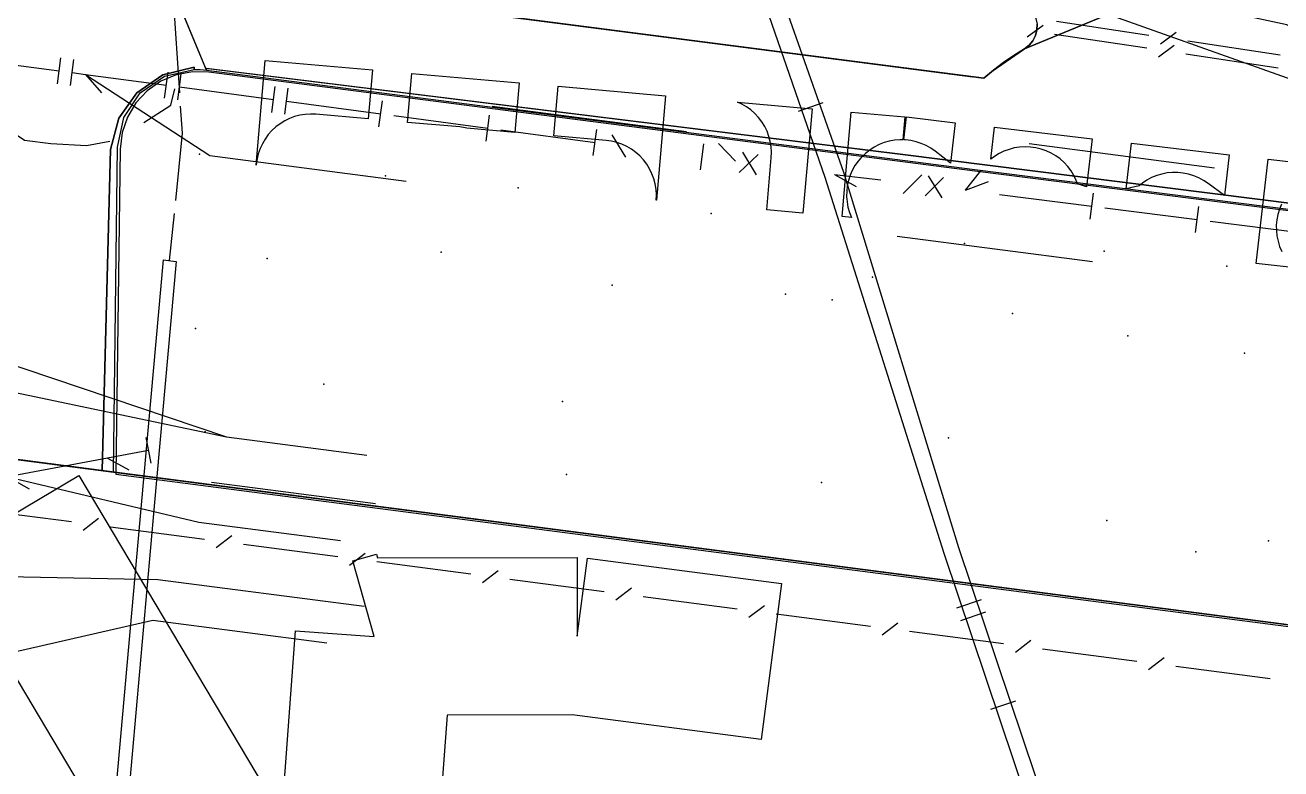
# Model space of a CAD drawing. Header units: metres. Extents: x 8858 to 9287, y -8974 to -8722.
# Drawn here: x 8928.94 to 8976.82, y -8826.78 to -8798.43 of the extents above; entities that cross this region are included whole.
import ezdxf

# ---------------------------------------------------------------- set-up
doc = ezdxf.new("R2010")
doc.units = ezdxf.units.M
for name, color, linetype in [('BUSH', 7, 'Continuous'), ('CURB', 7, 'Continuous'), ('ELECTR_CABLE', 7, 'Continuous'), ('ELECTR_CABLE_COMM', 7, 'Continuous'), ('GAS', 7, 'Continuous'), ('GRASS', 7, 'Continuous'), ('GROUND', 7, 'Continuous'), ('ROAD', 7, 'Continuous'), ('SEWER', 7, 'Continuous'), ('SIDEWALK_PATH', 7, 'Continuous'), ('TREE', 7, 'Continuous')]:
    doc.layers.add(name, color=color, linetype=linetype)

msp = doc.modelspace()

# ---------------------------------------------------------------- linework, layer by layer
at = {"layer": 'BUSH'}
for p in [(8938.162, -8807.334), (8974.754, -8807.618), (8951.317, -8808.339), (8935.805, -8813.94), (8964.148, -8814.165), (8949.587, -8815.563), (8973.571, -8818.514)]:
    msp.add_point(p, dxfattribs=at)
at = {"layer": 'CURB'}
for points in [[(8934.305, -8796.419), (8965.061, -8800.401)], [(8970.219, -8798.019), (8982.14, -8802.249)], [(8965.813, -8800.191), (8967.044, -8799.334)], [(8935.852, -8800.149), (8965.049, -8803.929), (8981.936, -8806.054), (9033.525, -8812.805), (9051.776, -8815.06), (9103.435, -8821.781), (9121.184, -8824.006), (9142.073, -8826.706)], [(8932.305, -8815.47), (8932.467, -8803.085)], [(8928.311, -8814.952), (8932.305, -8815.47)], [(8932.305, -8815.47), (8989.827, -8822.941), (9019.841, -8831.084), (9136.731, -8846.071)]]:
    msp.add_lwpolyline(points, dxfattribs=at)
at = {"layer": 'ELECTR_CABLE'}
for points in [[(8934.836, -8801.018), (8934.595, -8797.413)], [(8933.468, -8802.146), (8934.491, -8801.481), (8934.642, -8800.867)], [(8934.68, -8805.115), (8934.938, -8802.548), (8934.869, -8801.517)], [(8928.559, -8802.58), (8928.915, -8802.812), (8929.923, -8802.946), (8931.276, -8803.021), (8932.17, -8802.861)], [(8977.142, -8807.665), (8975.878, -8807.518), (8976.341, -8803.545), (8980.074, -8803.98)], [(8976.841, -8805.263), (8976.763, -8805.454), (8976.704, -8805.651), (8976.665, -8805.854), (8976.646, -8806.059), (8976.648, -8806.265), (8976.669, -8806.47), (8976.71, -8806.672), (8976.771, -8806.869), (8976.851, -8807.059)], [(8934.45, -8807.41), (8934.63, -8805.612)], [(8934.202, -8807.38), (8933.368, -8816.719)], [(8934.698, -8807.44), (8933.866, -8816.764)], [(8934.202, -8807.38), (8934.698, -8807.44)], [(8924.423, -8810.021), (8936.615, -8814.126)], [(8922.987, -8811.272), (8936.615, -8814.126)], [(8936.615, -8814.126), (8941.965, -8814.823)], [(8933.368, -8816.719), (8931.397, -8838.803)], [(8933.866, -8816.764), (8931.897, -8838.833)], [(8924.395, -8819.377), (8933.998, -8819.56)], [(8933.998, -8819.56), (8941.87, -8820.586)]]:
    msp.add_lwpolyline(points, dxfattribs=at)
for points in [[(8942.022, -8802.007), (8940.03, -8801.832), (8939.824, -8801.824), (8939.619, -8801.836), (8939.415, -8801.868), (8939.216, -8801.92), (8939.022, -8801.992), (8938.837, -8802.082), (8938.661, -8802.189), (8938.497, -8802.314), (8938.346, -8802.454), (8938.209, -8802.608), (8938.088, -8802.775), (8937.984, -8802.953), (8937.898, -8803.14), (8937.83, -8803.335), (8937.782, -8803.535), (8937.754, -8803.739), (8937.753, -8803.766), (8937.744, -8803.765), (8938.095, -8799.78), (8942.187, -8800.141)], [(8947.773, -8800.633), (8947.607, -8802.52), (8945.787, -8802.36), (8945.713, -8802.342), (8945.509, -8802.314), (8943.516, -8802.139), (8943.681, -8800.272)], [(8953.008, -8805.109), (8953, -8805.108), (8953.001, -8805.104), (8953.008, -8804.898), (8952.996, -8804.692), (8952.964, -8804.488), (8952.912, -8804.289), (8952.84, -8804.096), (8952.75, -8803.91), (8952.643, -8803.735), (8952.518, -8803.57), (8952.378, -8803.419), (8952.224, -8803.282), (8952.057, -8803.161), (8951.879, -8803.057), (8951.692, -8802.971), (8951.497, -8802.904), (8951.297, -8802.856), (8951.093, -8802.827), (8949.101, -8802.652), (8949.267, -8800.764), (8953.359, -8801.125)], [(8958.593, -8805.601), (8957.214, -8805.479), (8957.389, -8803.487), (8957.397, -8803.281), (8957.385, -8803.076), (8957.352, -8802.872), (8957.3, -8802.673), (8957.229, -8802.479), (8957.139, -8802.294), (8957.031, -8802.118), (8956.906, -8801.954), (8956.766, -8801.803), (8956.612, -8801.666), (8956.445, -8801.545), (8956.268, -8801.441), (8956.106, -8801.366), (8958.944, -8801.617)], [(8960.088, -8805.733), (8960.439, -8801.748), (8962.484, -8801.928), (8962.407, -8802.806), (8962.297, -8802.804), (8962.091, -8802.82), (8961.888, -8802.857), (8961.69, -8802.913), (8961.498, -8802.988), (8961.314, -8803.081), (8961.141, -8803.193), (8960.979, -8803.32), (8960.831, -8803.463), (8960.697, -8803.62), (8960.579, -8803.789), (8960.479, -8803.969), (8960.396, -8804.158), (8960.333, -8804.354), (8960.288, -8804.555), (8960.264, -8804.76), (8960.26, -8804.966), (8960.277, -8805.171), (8960.313, -8805.374), (8960.369, -8805.573), (8960.444, -8805.764)], [(8964.227, -8803.692), (8963.642, -8803.24), (8963.473, -8803.123), (8963.293, -8803.022), (8963.105, -8802.94), (8962.909, -8802.876), (8962.707, -8802.832), (8962.503, -8802.808), (8962.439, -8802.807), (8962.541, -8801.934), (8964.407, -8802.152)], [(8969.414, -8804.598), (8969.064, -8804.476), (8969.017, -8804.349), (8968.927, -8804.163), (8968.819, -8803.987), (8968.695, -8803.823), (8968.555, -8803.672), (8968.401, -8803.535), (8968.234, -8803.414), (8968.056, -8803.31), (8967.869, -8803.223), (8967.674, -8803.156), (8967.474, -8803.108), (8967.27, -8803.08), (8967.064, -8803.071), (8966.858, -8803.084), (8966.655, -8803.116), (8966.455, -8803.168), (8966.262, -8803.239), (8966.077, -8803.329), (8965.901, -8803.437), (8965.756, -8803.536), (8965.897, -8802.326), (8969.629, -8802.761)], [(8974.851, -8803.371), (8974.669, -8804.933), (8974.042, -8804.465), (8973.871, -8804.35), (8973.689, -8804.252), (8973.499, -8804.172), (8973.302, -8804.112), (8973.1, -8804.071), (8972.895, -8804.05), (8972.689, -8804.05), (8972.484, -8804.069), (8972.281, -8804.109), (8972.084, -8804.168), (8971.893, -8804.246), (8971.711, -8804.343), (8971.54, -8804.457), (8971.421, -8804.553), (8970.915, -8804.679), (8971.119, -8802.935)]]:
    msp.add_lwpolyline(points, close=True, dxfattribs=at)
at = {"layer": 'ELECTR_CABLE_COMM'}
for points in [[(8967.15, -8798.882), (8967.754, -8798.437)], [(8968.268, -8798.277), (8971.787, -8798.809)], [(8968.193, -8798.772), (8971.712, -8799.304)], [(8972.227, -8799.144), (8972.83, -8798.699)], [(8973.27, -8799.033), (8976.788, -8799.565)], [(8972.152, -8799.638), (8972.755, -8799.193)], [(8973.195, -8799.528), (8976.714, -8800.06)], [(8933.546, -8814.153), (8933.732, -8815.135)], [(8933.639, -8814.644), (8928.28, -8815.656)], [(8932.079, -8814.939), (8932.9, -8815.384)], [(8928.28, -8815.656), (8929.098, -8816.106)], [(8928.28, -8815.656), (8935.565, -8817.376)], [(8936.041, -8815.85), (8942.293, -8816.664)], [(8930.702, -8817.373), (8927.112, -8816.903)], [(8931.743, -8817.242), (8931.149, -8817.699)], [(8935.781, -8818.037), (8932.19, -8817.568)], [(8935.565, -8817.376), (8940.97, -8818.081)], [(8936.821, -8817.906), (8936.227, -8818.363)], [(8940.859, -8818.701), (8937.268, -8818.232)], [(8941.899, -8818.57), (8941.305, -8819.027)], [(8945.937, -8819.365), (8942.346, -8818.896)], [(8946.977, -8819.234), (8946.383, -8819.691)], [(8951.015, -8820.03), (8947.424, -8819.56)], [(8952.056, -8819.898), (8951.461, -8820.355)], [(8956.093, -8820.694), (8952.502, -8820.224)], [(8957.134, -8820.563), (8956.539, -8821.019)], [(8961.171, -8821.358), (8957.58, -8820.888)], [(8927.468, -8822.568), (8933.806, -8821.12)], [(8933.806, -8821.12), (8940.444, -8821.985)], [(8962.212, -8821.227), (8961.617, -8821.683)], [(8966.249, -8822.022), (8962.658, -8821.552)], [(8967.29, -8821.891), (8966.695, -8822.348)], [(8971.327, -8822.686), (8967.736, -8822.216)], [(8972.368, -8822.555), (8971.774, -8823.012)], [(8976.405, -8823.35), (8972.814, -8822.881)]]:
    msp.add_lwpolyline(points, dxfattribs=at)
at = {"layer": 'GAS'}
for points in [[(8960.159, -8804.052), (8951.444, -8779.335)], [(8950.874, -8779.523), (8959.43, -8804.226)], [(8926.65, -8799.7), (8930.24, -8800.178)], [(8930.174, -8800.674), (8930.307, -8799.683)], [(8930.67, -8800.74), (8930.802, -8799.749)], [(8930.736, -8800.244), (8931.239, -8800.312), (8934.326, -8800.724)], [(8931.239, -8800.312), (8931.856, -8801.013)], [(8931.239, -8800.312), (8935.978, -8803.407)], [(8934.26, -8801.219), (8934.393, -8800.228)], [(8934.756, -8801.286), (8934.888, -8800.294)], [(8934.822, -8800.79), (8938.412, -8801.269)], [(8938.346, -8801.765), (8938.478, -8800.774)], [(8938.842, -8801.831), (8938.974, -8800.84)], [(8938.908, -8801.336), (8942.498, -8801.815)], [(8942.432, -8802.311), (8942.564, -8801.319)], [(8958.43, -8801.714), (8959.374, -8801.383)], [(8942.994, -8801.881), (8946.584, -8802.36)], [(8946.518, -8802.856), (8946.65, -8801.865)], [(8954.154, -8802.499), (8946.741, -8801.533)], [(8947.08, -8802.427), (8950.67, -8802.906)], [(8950.604, -8803.402), (8950.736, -8802.41)], [(8951.312, -8802.614), (8951.831, -8803.47)], [(8954.69, -8803.947), (8954.822, -8802.956)], [(8956.021, -8803.621), (8955.378, -8802.943)], [(8956.892, -8803.358), (8956.171, -8804.051)], [(8956.297, -8803.28), (8956.816, -8804.136)], [(8967.227, -8802.947), (8974.295, -8803.868)], [(8935.978, -8803.407), (8943.468, -8804.383)], [(8959.43, -8804.226), (8963.969, -8818.555)], [(8959.805, -8804.127), (8960.621, -8804.581)], [(8959.805, -8804.127), (8961.568, -8804.336)], [(8964.537, -8818.363), (8960.159, -8804.052)], [(8963.125, -8804.142), (8962.415, -8804.847)], [(8963.962, -8804.242), (8963.252, -8804.946)], [(8963.366, -8804.173), (8963.898, -8805.021)], [(8964.798, -8804.72), (8965.378, -8803.987)], [(8964.798, -8804.72), (8965.673, -8804.391)], [(8966.087, -8804.884), (8969.61, -8805.332)], [(8969.547, -8805.828), (8969.673, -8804.836)], [(8970.106, -8805.396), (8973.629, -8805.844)], [(8973.565, -8806.34), (8973.692, -8805.348)], [(8974.125, -8805.907), (8977.648, -8806.356)], [(8962.185, -8806.473), (8969.64, -8807.444)], [(8963.969, -8818.555), (8975.155, -8851.836)], [(8975.749, -8851.689), (8964.537, -8818.363)], [(8964.461, -8820.648), (8965.409, -8820.329)], [(8964.621, -8821.122), (8965.569, -8820.803)], [(8965.76, -8824.512), (8966.708, -8824.193)]]:
    msp.add_lwpolyline(points, dxfattribs=at)
at = {"layer": 'GRASS'}
for points in [[(8935.718, -8796.602), (8965.492, -8800.457), (8965.862, -8800.152), (8966.245, -8799.863), (8966.639, -8799.59), (8967.044, -8799.334), (8967.221, -8799.198), (8967.362, -8799.029), (8967.463, -8798.832), (8967.518, -8798.616), (8967.524, -8798.393)], [(9033.623, -8812.88), (8982.035, -8806.129), (8965.147, -8804.004), (8935.95, -8800.224), (8935.315, -8800.21), (8934.699, -8800.327), (8934.12, -8800.57), (8933.599, -8800.933), (8933.166, -8801.397), (8932.844, -8801.936), (8932.64, -8802.53), (8932.565, -8803.16), (8932.403, -8815.546), (8989.925, -8823.016), (9019.939, -8831.159)]]:
    msp.add_lwpolyline(points, dxfattribs=at)
for points in [[(8932.467, -8803.085), (8932.705, -8801.949), (8933.33, -8801.018), (8934.252, -8800.38), (8935.384, -8800.125), (8935.381, -8800.03), (8934.187, -8800.33), (8933.203, -8801.008), (8932.512, -8801.984), (8932.198, -8803.174), (8931.872, -8815.414), (8932.305, -8815.47)], [(9017.821, -8810.431), (8989.349, -8806.761), (8962.298, -8803.35), (8935.852, -8800.082), (8935.852, -8800.149), (8965.049, -8803.929), (8981.936, -8806.054), (9033.525, -8812.805), (9051.776, -8815.06), (9119.542, -8823.8), (9121.184, -8824.006), (9142.073, -8826.706), (9142.096, -8826.506), (9120.282, -8823.642), (9074.844, -8817.764), (9045.782, -8814.094)]]:
    msp.add_lwpolyline(points, close=True, dxfattribs=at)
at = {"layer": 'GROUND'}
for points in [[(8967.524, -8798.393), (8967.518, -8798.616), (8967.463, -8798.832), (8967.362, -8799.029), (8967.221, -8799.198), (8967.044, -8799.334), (8966.639, -8799.59), (8966.245, -8799.863), (8965.862, -8800.152), (8965.492, -8800.457), (8935.718, -8796.602)], [(8928.562, -8814.984), (8931.872, -8815.414), (8932.198, -8803.174), (8932.512, -8801.984), (8933.203, -8801.008), (8934.187, -8800.33), (8935.381, -8800.03), (8935.384, -8800.125), (8935.501, -8800.124), (8935.618, -8800.128), (8935.735, -8800.136), (8935.852, -8800.149), (8935.823, -8800.079), (8962.298, -8803.35), (8989.349, -8806.761), (9017.821, -8810.431)], [(9019.841, -8831.084), (8989.827, -8822.941), (8932.056, -8815.438), (8932.055, -8815.441), (8928.561, -8814.984)]]:
    msp.add_lwpolyline(points, dxfattribs=at)
at = {"layer": 'ROAD'}
msp.add_lwpolyline([(8928.561, -8814.984), (8932.048, -8815.44), (8932.051, -8815.44), (8932.054, -8815.439), (8932.056, -8815.438), (8932.057, -8815.438), (8989.827, -8822.941), (9019.84, -8831.084)], dxfattribs=at)
at = {"layer": 'SEWER'}
msp.add_lwpolyline([(8936.266, -8836.197), (8925.831, -8818.669), (8930.987, -8815.6), (8938.722, -8828.593), (8939.251, -8821.518), (8942.243, -8821.742), (8941.434, -8818.853), (8942.334, -8818.601), (8942.373, -8818.742), (8949.983, -8818.726), (8949.989, -8821.726), (8950.378, -8818.752), (8957.778, -8819.719), (8957, -8825.669), (8949.797, -8824.727), (8945.028, -8824.736), (8944.672, -8829.493)], dxfattribs=at)
at = {"layer": 'SIDEWALK_PATH'}
msp.add_lwpolyline([(8945.094, -8771.766), (8944.489, -8771.116), (8942.497, -8771.53), (8942.625, -8771.521), (8942.75, -8771.543), (8942.865, -8771.597), (8942.964, -8771.679), (8967.26, -8797.796), (8967.393, -8797.976), (8967.482, -8798.177), (8967.524, -8798.393), (8967.518, -8798.616), (8967.463, -8798.832), (8967.362, -8799.029), (8967.221, -8799.198), (8967.044, -8799.334), (8970.288, -8798.002), (8970.236, -8798.015), (8969.953, -8798.048), (8969.693, -8798.007), (8969.453, -8797.899), (8969.247, -8797.73)], close=True, dxfattribs=at)
for points in [[(8928.562, -8814.984), (8931.872, -8815.414), (8932.198, -8803.174), (8932.512, -8801.984), (8933.203, -8801.008), (8934.187, -8800.33), (8935.381, -8800.03), (8935.384, -8800.125), (8935.501, -8800.124), (8935.618, -8800.128), (8935.735, -8800.136), (8935.852, -8800.149), (8934.305, -8796.419), (8933.355, -8796.131), (8932.569, -8795.566), (8932.004, -8794.78), (8931.715, -8793.831), (8929.22, -8774.635), (8929.157, -8774.15), (8926.19, -8774.602)], [(9004.337, -8805.143), (8999.789, -8798.5), (8993.73, -8789.382), (8991.947, -8789.59), (9000, -8801.71), (9002.083, -8805.19), (8999.909, -8804.876), (8982.382, -8802.582), (8979.996, -8800.079), (8977.041, -8798.427), (8973.733, -8797.708), (8970.288, -8798.002), (8967.044, -8799.334), (8966.639, -8799.59), (8966.245, -8799.863), (8965.862, -8800.152), (8965.492, -8800.457), (8934.305, -8796.419), (8935.823, -8800.079), (8962.298, -8803.35), (8989.349, -8806.761), (9017.821, -8810.431)]]:
    msp.add_lwpolyline(points, dxfattribs=at)
at = {"layer": 'TREE'}
for p in [(8935.591, -8803.354), (8942.677, -8804.173), (8947.735, -8804.639), (8955.094, -8805.611), (8944.806, -8807.087), (8964.762, -8806.756), (8970.079, -8807.051), (8961.244, -8808.036), (8957.926, -8808.688), (8959.711, -8808.909), (8966.589, -8809.43), (8935.435, -8809.998), (8970.98, -8810.271), (8975.436, -8810.939), (8940.332, -8812.12), (8949.426, -8812.782), (8959.299, -8815.869), (8970.187, -8817.311), (8976.348, -8818.097)]:
    msp.add_point(p, dxfattribs=at)

doc.saveas('drawing.dxf')
